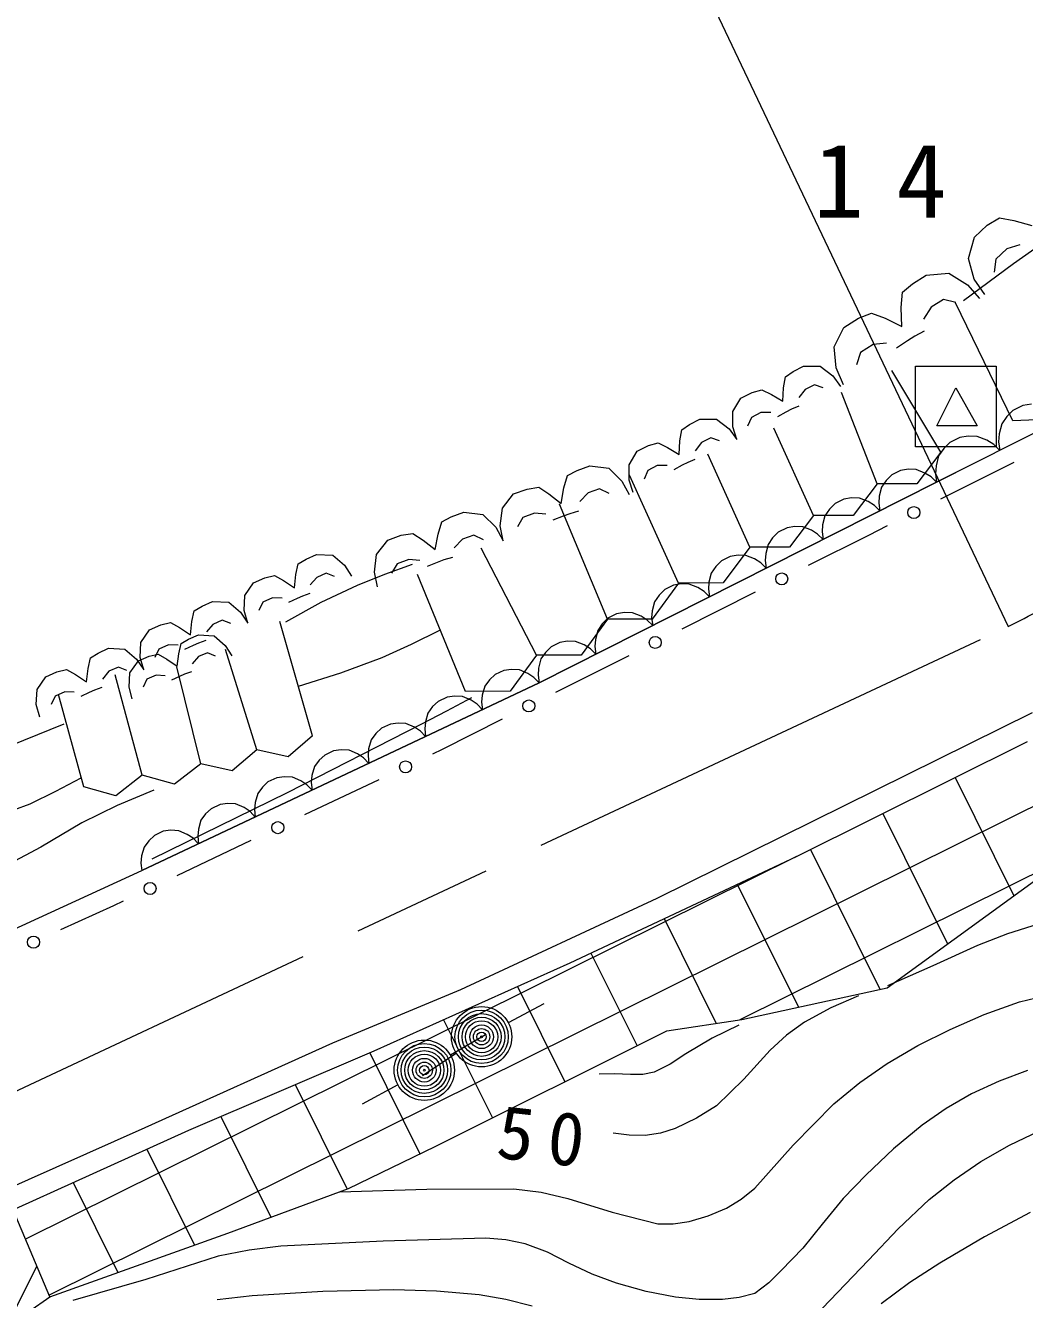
# Model space of a CAD drawing. Units: millimetres, scale not verified. Extents: x 40000 to 680000, y 20000 to 380000.
# Drawn here: x 511380 to 536095, y 283946 to 315462 of the extents above; entities that cross this region are included whole.
import ezdxf

# ---------------------------------------------------------------- set-up
doc = ezdxf.new("R2010")
doc.units = ezdxf.units.MM
doc.header["$LTSCALE"] = 1000
doc.linetypes.add('CHAIN', pattern=[18.5, 12, -1.5, 3.5, -1.5])
doc.layers.add('S-SUV', color=7, linetype='Continuous', lineweight=13)
doc.styles.add('ＭＳ ゴシック', font='')
doc.styles.get('ＭＳ ゴシック').set_extended_font_data('MS Gothic')

msp = doc.modelspace()

# ---------------------------------------------------------------- linework, layer by layer
at = {"layer": 'S-SUV'}
for p, q in [((520976, 331567), (535688, 300594)), ((534855, 310224), (535172, 310520)), ((535172, 310520), (535472, 310702)), ((535472, 310702), (535834, 310639)), ((537071, 310454), (535824, 309563)), ((535834, 310639), (536279, 310516)), ((534708, 309701), (534855, 310224)), ((535658, 309938), (535385, 309684)), ((535983, 310034), (535658, 309938)), ((535824, 309563), (534589, 308652)), ((534853, 309189), (534708, 309701)), ((535385, 309684), (535345, 309357)), ((533322, 309072), (533658, 309285)), ((533658, 309285), (534226, 309338)), ((534226, 309338), (534681, 309049)), ((535111, 308809), (534853, 309189)), ((562438, 309112), (511966, 284057)), ((533046, 308484), (533074, 308867)), ((533074, 308867), (533322, 309072)), ((534681, 309049), (534980, 308708)), ((534087, 308684), (533784, 308492)), ((534395, 308608), (534087, 308684)), ((535810, 305685), (534389, 308605)), ((531985, 308223), (532308, 308346)), ((532308, 308346), (532648, 308219)), ((533058, 308019), (533046, 308484)), ((533784, 308492), (533595, 308195)), ((531385, 307513), (531623, 307994)), ((531623, 307994), (531985, 308223)), ((532648, 308219), (533058, 308019)), ((532683, 307605), (532351, 307571)), ((533201, 307662), (532929, 307478)), ((533378, 307774), (533201, 307662)), ((533616, 307901), (533378, 307774)), ((531434, 306990), (531385, 307513)), ((532040, 307374), (531941, 307064)), ((532351, 307571), (532040, 307374)), ((530374, 306905), (530630, 307036)), ((530630, 307036), (531043, 307037)), ((531043, 307037), (531351, 306798)), ((531615, 306574), (531434, 306990)), ((533397, 305037), (533397, 307037)), ((533397, 307037), (535397, 307037)), ((533921, 304162), (539797, 307146)), ((535397, 307037), (535397, 305037)), ((530136, 306500), (530182, 306774)), ((530182, 306774), (530374, 306905)), ((531351, 306798), (531543, 306533)), ((534027, 304909), (532812, 306925)), ((529079, 306242), (529354, 306383)), ((529354, 306383), (529595, 306450)), ((529595, 306450), (529832, 306336)), ((529832, 306336), (530113, 306165)), ((530113, 306165), (530136, 306500)), ((530668, 306457), (530512, 306256)), ((530899, 306575), (530668, 306457)), ((531115, 306500), (530899, 306575)), ((532450, 304125), (531571, 306382)), ((533922, 305562), (534397, 306502)), ((534397, 306502), (534922, 305562)), ((528876, 305911), (529079, 306242)), ((530508, 306043), (530328, 305967)), ((536052, 306059), (535810, 305937)), ((536265, 306093), (536052, 306059)), ((527809, 305592), (528066, 305723)), ((528066, 305723), (528478, 305724)), ((528478, 305724), (528786, 305485)), ((528876, 305531), (528876, 305911)), ((529338, 305768), (529246, 305551)), ((529575, 305889), (529338, 305768)), ((529817, 305891), (529575, 305889)), ((530193, 305898), (529985, 305783)), ((530328, 305967), (530193, 305898)), ((537042, 305736), (533921, 304162)), ((535657, 305786), (535532, 305606)), ((535810, 305937), (535657, 305786)), ((537042, 305736), (535810, 305685)), ((527572, 305187), (527617, 305461)), ((527617, 305461), (527809, 305592)), ((528786, 305485), (528979, 305220)), ((528979, 305220), (528876, 305531)), ((530873, 303341), (529891, 305504)), ((534922, 305562), (533922, 305562)), ((535532, 305606), (535466, 305358)), ((526790, 305070), (527031, 305137)), ((527031, 305137), (527267, 305023)), ((527549, 304852), (527572, 305187)), ((528104, 305144), (527948, 304943)), ((528334, 305262), (528104, 305144)), ((528551, 305187), (528334, 305262)), ((534250, 305150), (534096, 304999)), ((534492, 305272), (534250, 305150)), ((534704, 305306), (534492, 305272)), ((534923, 305299), (534704, 305306)), ((535162, 305204), (534923, 305299)), ((535332, 305099), (535162, 305204)), ((535481, 304949), (535332, 305099)), ((535466, 305358), (535453, 305160)), ((535453, 305160), (535481, 304949)), ((526311, 304598), (526514, 304929)), ((526514, 304929), (526790, 305070)), ((527267, 305023), (527549, 304852)), ((529297, 302557), (528263, 304857)), ((535397, 305037), (533397, 305037)), ((534027, 304909), (533434, 304123)), ((533971, 304819), (533906, 304571)), ((534096, 304999), (533971, 304819)), ((524792, 304328), (525029, 304451)), ((525029, 304451), (525341, 304566)), ((525341, 304566), (525812, 304509)), ((525812, 304509), (526132, 304194)), ((526312, 304218), (526311, 304598)), ((526773, 304455), (526682, 304238)), ((527010, 304576), (526773, 304455)), ((527252, 304578), (527010, 304576)), ((527629, 304585), (527421, 304470)), ((527764, 304654), (527629, 304585)), ((527943, 304730), (527764, 304654)), ((533029, 304453), (532812, 304343)), ((533221, 304483), (533029, 304453)), ((533418, 304477), (533221, 304483)), ((533633, 304392), (533418, 304477)), ((533906, 304571), (533893, 304373)), ((535829, 304651), (534014, 303742)), ((524087, 299200), (533921, 304162)), ((533921, 304162), (524087, 299200)), ((524701, 304021), (524792, 304328)), ((526132, 304194), (526315, 303863)), ((526415, 303907), (526312, 304218)), ((527539, 301665), (526324, 304341)), ((532673, 304207), (532561, 304045)), ((532812, 304343), (532673, 304207)), ((533787, 304297), (533633, 304392)), ((533921, 304162), (533787, 304297)), ((533893, 304373), (533921, 304162)), ((523179, 303523), (523457, 303873)), ((523457, 303873), (523791, 303996)), ((523791, 303996), (524076, 304039)), ((524076, 304039), (524330, 303876)), ((524330, 303876), (524629, 303641)), ((524629, 303641), (524701, 304021)), ((525303, 303898), (525097, 303689)), ((525584, 304001), (525303, 303898)), ((525821, 303885), (525584, 304001)), ((532450, 304125), (531858, 303339)), ((533434, 304123), (532450, 304125)), ((532502, 303821), (532491, 303643)), ((532561, 304045), (532502, 303821)), ((523126, 303088), (523179, 303523)), ((525782, 300774), (524593, 303617)), ((531268, 303498), (531156, 303336)), ((531407, 303634), (531268, 303498)), ((531625, 303744), (531407, 303634)), ((531816, 303775), (531625, 303744)), ((532013, 303768), (531816, 303775)), ((532228, 303683), (532013, 303768)), ((532382, 303588), (532228, 303683)), ((532516, 303453), (532382, 303588)), ((532491, 303643), (532516, 303453)), ((521587, 302876), (521677, 303183)), ((521677, 303183), (521915, 303306)), ((521915, 303306), (522226, 303420)), ((522226, 303420), (522698, 303364)), ((522698, 303364), (523017, 303048)), ((523687, 303295), (523552, 303060)), ((523975, 303401), (523687, 303295)), ((524251, 303370), (523975, 303401)), ((524683, 303325), (524429, 303223)), ((524847, 303385), (524683, 303325)), ((525063, 303447), (524847, 303385)), ((530873, 303341), (530281, 302555)), ((531858, 303339), (530873, 303341)), ((531156, 303336), (531097, 303112)), ((520677, 302851), (520962, 302894)), ((520962, 302894), (521216, 302731)), ((521515, 302496), (521587, 302876)), ((523017, 303048), (523201, 302718)), ((523201, 302718), (523126, 303088)), ((530002, 302925), (529864, 302789)), ((530220, 303035), (530002, 302925)), ((530412, 303066), (530220, 303035)), ((530609, 303059), (530412, 303066)), ((530824, 302974), (530609, 303059)), ((530977, 302879), (530824, 302974)), ((531111, 302744), (530977, 302879)), ((531097, 303112), (531086, 302934)), ((531086, 302934), (531111, 302744)), ((532700, 303083), (532233, 302849)), ((520064, 302378), (520342, 302728)), ((520342, 302728), (520677, 302851)), ((521216, 302731), (521515, 302496)), ((522189, 302753), (521983, 302544)), ((522469, 302856), (522189, 302753)), ((522707, 302740), (522469, 302856)), ((529297, 302557), (528641, 301672)), ((530281, 302555), (529297, 302557)), ((529752, 302627), (529693, 302403)), ((529864, 302789), (529752, 302627)), ((532233, 302849), (530744, 302102)), ((518128, 302145), (518322, 302263)), ((518322, 302263), (518579, 302380)), ((518579, 302380), (518983, 302361)), ((518983, 302361), (519273, 302113)), ((520012, 301943), (520064, 302378)), ((520861, 302255), (520573, 302149)), ((521137, 302224), (520861, 302255)), ((521732, 302240), (521569, 302180)), ((521948, 302302), (521732, 302240)), ((524024, 299882), (522654, 302531)), ((528815, 302326), (528597, 302216)), ((529007, 302357), (528815, 302326)), ((529204, 302350), (529007, 302357)), ((529419, 302265), (529204, 302350)), ((529572, 302171), (529419, 302265)), ((529693, 302403), (529681, 302225)), ((518070, 301879), (518128, 302145)), ((519273, 302113), (519449, 301844)), ((520086, 301573), (520012, 301943)), ((520271, 301887), (520955, 302140)), ((520573, 302149), (520438, 301914)), ((521569, 302180), (521315, 302078)), ((528459, 302080), (528347, 301918)), ((528597, 302216), (528459, 302080)), ((529706, 302036), (529572, 302171)), ((529681, 302225), (529706, 302036)), ((516809, 301363), (517024, 301676)), ((517024, 301676), (517300, 301801)), ((517300, 301801), (517539, 301855)), ((517539, 301855), (517765, 301733)), ((517765, 301733), (518032, 301552)), ((518032, 301552), (518070, 301879)), ((518589, 301811), (518427, 301622)), ((518820, 301916), (518589, 301811)), ((518693, 301193), (519594, 301618)), ((519028, 301832), (518820, 301916)), ((519594, 301618), (520271, 301887)), ((522267, 298990), (521078, 301885)), ((527539, 301665), (526883, 300780)), ((527410, 301617), (527193, 301507)), ((527602, 301648), (527410, 301617)), ((528641, 301672), (527539, 301665)), ((527799, 301641), (527602, 301648)), ((528014, 301556), (527799, 301641)), ((528288, 301694), (528276, 301517)), ((528347, 301918), (528288, 301694)), ((516792, 300991), (516809, 301363)), ((517492, 301308), (517255, 301200)), ((517729, 301298), (517492, 301308)), ((518233, 301348), (518098, 301287)), ((518412, 301414), (518233, 301348)), ((527054, 301371), (526942, 301209)), ((527193, 301507), (527054, 301371)), ((529431, 301442), (527617, 300531)), ((528167, 301462), (528014, 301556)), ((528302, 301327), (528167, 301462)), ((528276, 301517), (528302, 301327)), ((515499, 300716), (515557, 300982)), ((515557, 300982), (515751, 301101)), ((515751, 301101), (516008, 301217)), ((516008, 301217), (516411, 301198)), ((516411, 301198), (516702, 300950)), ((516878, 300681), (516792, 300991)), ((517255, 301200), (517155, 300992)), ((517818, 300714), (518693, 301193)), ((518098, 301287), (517889, 301185)), ((526883, 300985), (526871, 300808)), ((526942, 301209), (526883, 300985)), ((514729, 300639), (514968, 300693)), ((514968, 300693), (515193, 300570)), ((515461, 300389), (515499, 300716)), ((516249, 300753), (516017, 300648)), ((516457, 300669), (516249, 300753)), ((516702, 300950), (516878, 300681)), ((518485, 297891), (517671, 300721)), ((525782, 300774), (525126, 299888)), ((525649, 300662), (525537, 300500)), ((525788, 300798), (525649, 300662)), ((526883, 300780), (525782, 300774)), ((526005, 300908), (525788, 300798)), ((526197, 300939), (526005, 300908)), ((526394, 300932), (526197, 300939)), ((526609, 300847), (526394, 300932)), ((526763, 300753), (526609, 300847)), ((526897, 300618), (526763, 300753)), ((526871, 300808), (526897, 300618)), ((514238, 300200), (514452, 300514)), ((514452, 300514), (514729, 300639)), ((515193, 300570), (515461, 300389)), ((515417, 300284), (515663, 300391)), ((515663, 300391), (516046, 300367)), ((516017, 300648), (515855, 300459)), ((516046, 300367), (516319, 300127)), ((520932, 300159), (521648, 300510)), ((525537, 300500), (525478, 300276)), ((513180, 299938), (513437, 300055)), ((513437, 300055), (513840, 300036)), ((513840, 300036), (514130, 299788)), ((514220, 299828), (514238, 300200)), ((514683, 300037), (514584, 299830)), ((514921, 300145), (514683, 300037)), ((515158, 300136), (514921, 300145)), ((515172, 299922), (515231, 300174)), ((515231, 300174), (515417, 300284)), ((515527, 300125), (515317, 300022)), ((515662, 300186), (515527, 300125)), ((515841, 300251), (515662, 300186)), ((516319, 300127), (516482, 299868)), ((520207, 299831), (520932, 300159)), ((524383, 300089), (524244, 299953)), ((524601, 300199), (524383, 300089)), ((524792, 300230), (524601, 300199)), ((524989, 300224), (524792, 300230)), ((525204, 300138), (524989, 300224)), ((525358, 300044), (525204, 300138)), ((525492, 299909), (525358, 300044)), ((525478, 300276), (525467, 300099)), ((525467, 300099), (525492, 299909)), ((512928, 299553), (512986, 299820)), ((512986, 299820), (513180, 299938)), ((513965, 299451), (514174, 299746)), ((514130, 299788), (514306, 299519)), ((514174, 299746), (514438, 299860)), ((514306, 299519), (514220, 299828)), ((514438, 299860), (514666, 299908)), ((514666, 299908), (514879, 299788)), ((514879, 299788), (515131, 299612)), ((515131, 299612), (515172, 299922)), ((515664, 299850), (515507, 299673)), ((515885, 299946), (515664, 299850)), ((516082, 299863), (515885, 299946)), ((517101, 297545), (516327, 300029)), ((519180, 299448), (520207, 299831)), ((524024, 299882), (523368, 298997)), ((525126, 299888), (524024, 299882)), ((524132, 299791), (524073, 299567)), ((524244, 299953), (524132, 299791)), ((526303, 299871), (524489, 298959)), ((511881, 299351), (512158, 299476)), ((512158, 299476), (512396, 299530)), ((512396, 299530), (512622, 299408)), ((512622, 299408), (512890, 299227)), ((512890, 299227), (512928, 299553)), ((513446, 299486), (513284, 299296)), ((513678, 299591), (513446, 299486)), ((513886, 299507), (513678, 299591)), ((513943, 299097), (513965, 299451)), ((515716, 297199), (515126, 299601)), ((515318, 299415), (515189, 299359)), ((515490, 299475), (515318, 299415)), ((518131, 299121), (519180, 299448)), ((522997, 299406), (522857, 299276)), ((523215, 299509), (522997, 299406)), ((523405, 299535), (523215, 299509)), ((523599, 299523), (523405, 299535)), ((523809, 299434), (523599, 299523)), ((523958, 299336), (523809, 299434)), ((524073, 299567), (524062, 299390)), ((546347, 299450), (529053, 290865)), ((511667, 299038), (511881, 299351)), ((513270, 299089), (513090, 299023)), ((514271, 296914), (513599, 299398)), ((514020, 298802), (513943, 299097)), ((514257, 294555), (524087, 299200)), ((524087, 299200), (514257, 294555)), ((514386, 299289), (514288, 299093)), ((514614, 299388), (514386, 299289)), ((514838, 299376), (514614, 299388)), ((515189, 299359), (514989, 299265)), ((522743, 299119), (522679, 298899)), ((522857, 299276), (522743, 299119)), ((524087, 299200), (523958, 299336)), ((524062, 299390), (524087, 299200)), ((511649, 298666), (511667, 299038)), ((512112, 298875), (512012, 298667)), ((512350, 298982), (512112, 298875)), ((512825, 296629), (512194, 298909)), ((512586, 298973), (512350, 298982)), ((512955, 298962), (512746, 298860)), ((513090, 299023), (512955, 298962)), ((521811, 298846), (521593, 298743)), ((521805, 298512), (522422, 298840)), ((522001, 298871), (521811, 298846)), ((522195, 298860), (522001, 298871)), ((522405, 298770), (522195, 298860)), ((523368, 298997), (522267, 298990)), ((522554, 298673), (522405, 298770)), ((522679, 298899), (522663, 298724)), ((511735, 298356), (511649, 298666)), ((521188, 298185), (521805, 298512)), ((521338, 298455), (521274, 298236)), ((521453, 298612), (521338, 298455)), ((521593, 298743), (521453, 298612)), ((522683, 298536), (522554, 298673)), ((522663, 298724), (522683, 298536)), ((536288, 298458), (526998, 293868)), ((509858, 297186), (512335, 298190)), ((517865, 296488), (521188, 298185)), ((520407, 298182), (520189, 298079)), ((520596, 298207), (520407, 298182)), ((520791, 298196), (520596, 298207)), ((521001, 298106), (520791, 298196)), ((521274, 298236), (521258, 298061)), ((523176, 298300), (521687, 297552)), ((518485, 297891), (517880, 297372)), ((520049, 297949), (519934, 297791)), ((520189, 298079), (520049, 297949)), ((521150, 298009), (521001, 298106)), ((521279, 297873), (521150, 298009)), ((521258, 298061), (521279, 297873)), ((517101, 297545), (516495, 297026)), ((517880, 297372), (517101, 297545)), ((519002, 297519), (518785, 297416)), ((519192, 297544), (519002, 297519)), ((519386, 297533), (519192, 297544)), ((519596, 297443), (519386, 297533)), ((519870, 297572), (519854, 297397)), ((519934, 297791), (519870, 297572)), ((521687, 297552), (521447, 297438)), ((530453, 294909), (536171, 297748)), ((515716, 297199), (515065, 296695)), ((516495, 297026), (515716, 297199)), ((518644, 297285), (518530, 297128)), ((518785, 297416), (518644, 297285)), ((519745, 297346), (519596, 297443)), ((519874, 297209), (519745, 297346)), ((519854, 297397), (519874, 297209)), ((514271, 296914), (513619, 296410)), ((515065, 296695), (514271, 296914)), ((517788, 296880), (517598, 296855)), ((517982, 296869), (517788, 296880)), ((518466, 296909), (518450, 296734)), ((518530, 297128), (518466, 296909)), ((512132, 296519), (512759, 296854)), ((513619, 296410), (512825, 296629)), ((517240, 296621), (517125, 296464)), ((517380, 296752), (517240, 296621)), ((517598, 296855), (517380, 296752)), ((518192, 296779), (517982, 296869)), ((518341, 296682), (518192, 296779)), ((520120, 296806), (518287, 295934)), ((518470, 296545), (518341, 296682)), ((518450, 296734), (518470, 296545)), ((534380, 296858), (535832, 293934)), ((511497, 296206), (512132, 296519)), ((514557, 296546), (513652, 296169)), ((514518, 294847), (517865, 296488)), ((517125, 296464), (517062, 296245)), ((509109, 295335), (511497, 296206)), ((513652, 296169), (512774, 295739)), ((515836, 295958), (515721, 295801)), ((515976, 296088), (515836, 295958)), ((516194, 296191), (515976, 296088)), ((516384, 296217), (516194, 296191)), ((516578, 296205), (516384, 296217)), ((516788, 296116), (516578, 296205)), ((516937, 296019), (516788, 296116)), ((517066, 295882), (516937, 296019)), ((517062, 296245), (517046, 296070)), ((517046, 296070), (517066, 295882)), ((532588, 295969), (534189, 292744)), ((512774, 295739), (511762, 295137)), ((515721, 295801), (515657, 295581)), ((514572, 295425), (514432, 295294)), ((514789, 295528), (514572, 295425)), ((514979, 295553), (514789, 295528)), ((515174, 295542), (514979, 295553)), ((516959, 295303), (515126, 294431)), ((515383, 295452), (515174, 295542)), ((515532, 295355), (515383, 295452)), ((515661, 295218), (515532, 295355)), ((515657, 295581), (515641, 295406)), ((515641, 295406), (515661, 295218)), ((511762, 295137), (510717, 294585)), ((514317, 295137), (514253, 294918)), ((514432, 295294), (514317, 295137)), ((530797, 295080), (532514, 291621)), ((530453, 294909), (511384, 285443)), ((514253, 294918), (514237, 294743)), ((514237, 294743), (514257, 294555)), ((524859, 292277), (530453, 294909)), ((532695, 291660), (537084, 294842)), ((507371, 291398), (514257, 294555)), ((528990, 294221), (530500, 291179)), ((513798, 293799), (513558, 293685)), ((526998, 293868), (522144, 291606)), ((513558, 293685), (512249, 293091)), ((527180, 293369), (528468, 290776)), ((536431, 293234), (535673, 292995)), ((535673, 292995), (534933, 292700)), ((525370, 292517), (526510, 290222)), ((534933, 292700), (533823, 292197)), ((520005, 290097), (524859, 292277)), ((533823, 292197), (532708, 291708)), ((522144, 291606), (518977, 290289)), ((523549, 291688), (524720, 289330)), ((529104, 290873), (532695, 291660)), ((535973, 291310), (537735, 291735)), ((523327, 290799), (524209, 291269)), ((531985, 291456), (531304, 291158)), ((535099, 290997), (535973, 291310)), ((531304, 291158), (530648, 290804)), ((534254, 290629), (535099, 290997)), ((521514, 287731), (527245, 290589)), ((521723, 290868), (522930, 288437)), ((527245, 290589), (529104, 290873)), ((529031, 290731), (528371, 290410)), ((530648, 290804), (530206, 290484)), ((533455, 290232), (534254, 290629)), ((518977, 290289), (514329, 288192)), ((521895, 289996), (522760, 290499)), ((528371, 290410), (527718, 290024)), ((530206, 290484), (529799, 290115)), ((515423, 288135), (520005, 290097)), ((519897, 290050), (521138, 287549)), ((522039, 290033), (521205, 289481)), ((527718, 290024), (527333, 289765)), ((529799, 290115), (529155, 289400)), ((532695, 289787), (533455, 290232)), ((527333, 289765), (526934, 289567)), ((532018, 289311), (532695, 289787)), ((525954, 289530), (525569, 289525)), ((526344, 289512), (525954, 289530)), ((526650, 289510), (526344, 289512)), ((526934, 289567), (526650, 289510)), ((529155, 289400), (528475, 288739)), ((535465, 289348), (534784, 289032)), ((536169, 289608), (535465, 289348)), ((518055, 289262), (519338, 286677)), ((520588, 289261), (519710, 288782)), ((531377, 288787), (532018, 289311)), ((534784, 289032), (534160, 288673)), ((528475, 288739), (527984, 288436)), ((530375, 287762), (531377, 288787)), ((516214, 288473), (517450, 285982)), ((527984, 288436), (527452, 288181)), ((534160, 288673), (533567, 288263)), ((508060, 284803), (515423, 288135)), ((514329, 288192), (510627, 286546)), ((526313, 288011), (525920, 288062)), ((527092, 288064), (526709, 288004)), ((527452, 288181), (527092, 288064)), ((533567, 288263), (532852, 287670)), ((535725, 287765), (536467, 288117)), ((526709, 288004), (526313, 288011)), ((529425, 286705), (530375, 287762)), ((535012, 287360), (535725, 287765)), ((514382, 287664), (515559, 285294)), ((519374, 286691), (521514, 287731)), ((532852, 287670), (532176, 287033)), ((534351, 286910), (535012, 287360)), ((512559, 286839), (513664, 284614)), ((532176, 287033), (531610, 286442)), ((533736, 286418), (534351, 286910)), ((516390, 285591), (519374, 286691)), ((519154, 286610), (521308, 286680)), ((521308, 286680), (523461, 286688)), ((523461, 286688), (524136, 286598)), ((524136, 286598), (524799, 286447)), ((529087, 286428), (529425, 286705)), ((511985, 284012), (511079, 286169)), ((524799, 286447), (525898, 286104)), ((528273, 286013), (528723, 286208)), ((528723, 286208), (529087, 286428)), ((531610, 286442), (531091, 285813)), ((532966, 285691), (533736, 286418)), ((525898, 286104), (527021, 285816)), ((527407, 285815), (527801, 285876)), ((527801, 285876), (528273, 286013)), ((536235, 286097), (535103, 285498)), ((511985, 284012), (516390, 285591)), ((527021, 285816), (527407, 285815)), ((531091, 285813), (530607, 285219)), ((532239, 284921), (532966, 285691)), ((517701, 285264), (516917, 285169)), ((520225, 285392), (517701, 285264)), ((522765, 285461), (520225, 285392)), ((523262, 285423), (522765, 285461)), ((523743, 285326), (523262, 285423)), ((524295, 285116), (523743, 285326)), ((530607, 285219), (530074, 284661)), ((535103, 285498), (533997, 284844)), ((516146, 285015), (514356, 284440)), ((516917, 285169), (516146, 285015)), ((524823, 284849), (524295, 285116)), ((531091, 283723), (532239, 284921)), ((511665, 284774), (510903, 283265)), ((525402, 284570), (524823, 284849)), ((530074, 284661), (529768, 284356)), ((533997, 284844), (533255, 284367)), ((514356, 284440), (512552, 283924)), ((526001, 284348), (525402, 284570)), ((526732, 284146), (526001, 284348)), ((529768, 284356), (529420, 284096)), ((533255, 284367), (532551, 283843)), ((510941, 283289), (511985, 284012)), ((516122, 283945), (516985, 284043)), ((516985, 284043), (518740, 284149)), ((518740, 284149), (520491, 284194)), ((520491, 284194), (521547, 284162)), ((521547, 284162), (522600, 284069)), ((522600, 284069), (523260, 283958)), ((523260, 283958), (523911, 283787)), ((527461, 284007), (526732, 284146)), ((528044, 283948), (527461, 284007)), ((529033, 283994), (528622, 283950)), ((529420, 284096), (529033, 283994)), ((528622, 283950), (528044, 283948))]:
    msp.add_line(p, q, dxfattribs=at)
at = {"layer": 'S-SUV', "linetype": 'CHAIN'}
msp.add_line((507383, 287339), (535688, 300594), dxfattribs=at)
at = {"layer": 'S-SUV'}
for centre, radius in [((533357, 303413), 149), ((530088, 301772), 149), ((526960, 300201), 149), ((523832, 298629), 149), ((520783, 297122), 149), ((517623, 295619), 149), ((514462, 294115), 149), ((511579, 292787), 149), ((522665, 290446), 746), ((522665, 290446), 660), ((522665, 290446), 574), ((522665, 290446), 484), ((522665, 290446), 398), ((522665, 290446), 292), ((522665, 290446), 202), ((521247, 289619), 746), ((521247, 289619), 660), ((522665, 290446), 116), ((522665, 290446), 22.5), ((521247, 289619), 574), ((521247, 289619), 484), ((521247, 289619), 398), ((521247, 289619), 292), ((521247, 289619), 202), ((521247, 289619), 116), ((521247, 289619), 22.5)]:
    msp.add_circle(centre, radius, dxfattribs=at)
at = {"layer": 'S-SUV', "linetype": 'CHAIN'}
msp.add_arc((428937, 510273), 235290, 296.98151, 303.91162, dxfattribs=at)

# ---------------------------------------------------------------- texts
at = {"layer": 'S-SUV', "insert": (530875, 310710), "char_height": 1833, "attachment_point": 7, "style": 'ＭＳ ゴシック'}
msp.add_mtext('\\T1.64;14', dxfattribs=at)
at = {"layer": 'S-SUV', "insert": (522997, 287436), "char_height": 1320, "attachment_point": 7, "rotation": 353.7, "style": 'ＭＳ ゴシック'}
msp.add_mtext('\\T1.39;50', dxfattribs=at)

doc.saveas('drawing.dxf')
